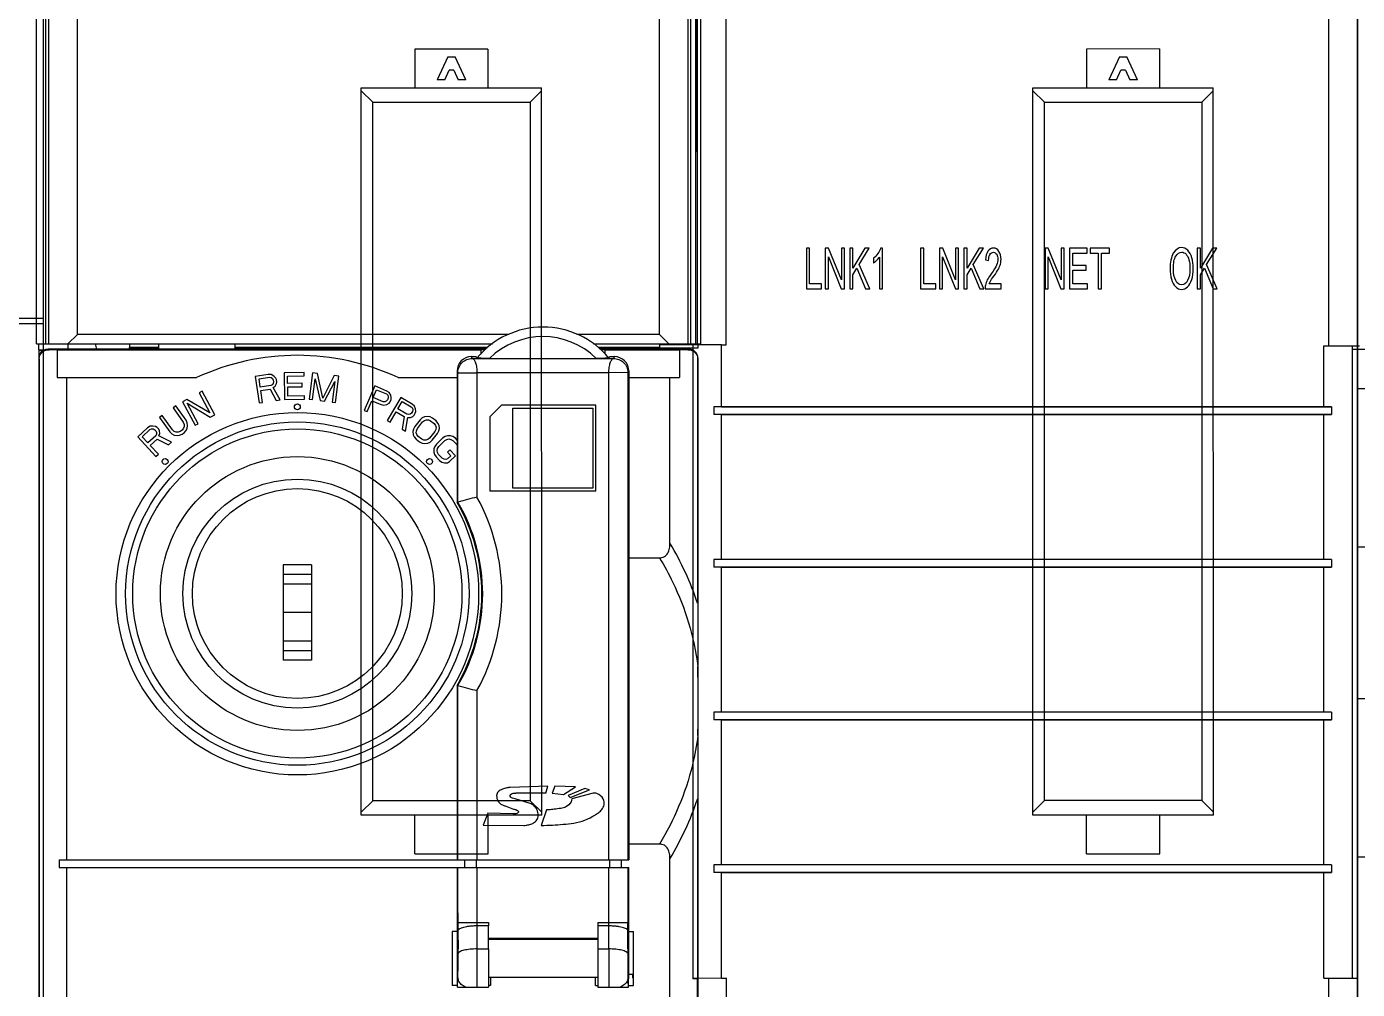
# Model space of a CAD drawing. Header units: millimetres. Extents: x 30557 to 235556, y -116603 to -73383.
# Drawn here: x 203755.1 to 203838.5, y -74814.3 to -74754 of the extents above; entities that cross this region are included whole.
import ezdxf

# ---------------------------------------------------------------- set-up
doc = ezdxf.new("R2010")
doc.units = ezdxf.units.MM

# ---------------------------------------------------------------- blocks, each defined once
blk = doc.blocks.new('1756-L7-Z')
at = {"color": 7, "linetype": 'Continuous'}
for p, q in [((-0.371, 110.495), (-0.371, 141.884)), ((0.127, 110.495), (0.127, 142.383)), ((0.276, 110.495), (0.276, 142.233)), ((33.659, 110.495), (33.659, 142.233)), ((33.809, 110.495), (33.809, 142.383)), ((34.307, 141.884), (34.307, 110.495)), ((1.771, 110.993), (1.771, 140.738)), ((32.164, 110.993), (32.164, 140.738)), ((1.771, 110.993), (1.273, 110.495)), ((24.305, 110.993), (1.771, 110.993)), ((32.164, 110.993), (27.853, 110.993)), ((32.164, 110.993), (32.663, 110.495)), ((-0.371, 110.495), (23.438, 110.495)), ((-0.245, 110.193), (-0.245, 110.495)), ((-0.245, 110.193), (0.098, 110.199)), ((-0.245, 110.164), (0.024, 110.168)), ((-0.245, 110.164), (-0.245, 109.751)), ((0.286, 110.192), (0.249, 110.229)), ((23.098, 110.229), (0.249, 110.229)), ((0.718, 110.177), (0.286, 110.192)), ((0.718, 110.185), (0.718, 108.735)), ((22.84, 110.177), (0.718, 110.177)), ((1.27, 110.495), (1.27, 110.229)), ((4.484, 110.283), (6.006, 110.283)), ((6.006, 110.313), (4.488, 110.313)), ((6.006, 110.495), (6.006, 110.229)), ((9.992, 110.495), (9.992, 110.229)), ((23.181, 110.313), (9.992, 110.313)), ((9.992, 110.283), (10.736, 110.283)), ((10.736, 110.283), (10.736, 110.229)), ((21.226, 110.239), (10.736, 110.239)), ((21.226, 110.229), (21.226, 110.292)), ((21.226, 110.292), (23.16, 110.292)), ((22.392, 109.733), (22.341, 109.833)), ((22.341, 109.833), (22.571, 109.833)), ((22.571, 109.833), (22.65, 109.781)), ((23.054, 110.185), (22.84, 110.177)), ((22.84, 110.178), (22.84, 109.969)), ((28.719, 110.495), (34.307, 110.495)), ((32.187, 110.313), (28.976, 110.313)), ((28.997, 110.292), (33.931, 110.292)), ((33.682, 110.229), (29.059, 110.229)), ((29.317, 110.177), (29.104, 110.185)), ((29.317, 110.177), (29.317, 109.969)), ((33.21, 110.177), (29.317, 110.177)), ((29.508, 109.781), (29.586, 109.833)), ((29.586, 109.833), (29.816, 109.833)), ((29.816, 109.833), (29.766, 109.733)), ((32.187, 110.313), (32.187, 110.495)), ((34.18, 110.453), (32.187, 110.453)), ((33.645, 110.192), (33.21, 110.177)), ((33.21, 110.177), (33.21, 108.735)), ((33.682, 110.229), (33.645, 110.192)), ((33.931, 110.152), (33.931, 110.292)), ((34.18, 110.294), (34.18, 110.495)), ((-0.249, 109.731), (-0.249, 19.654)), ((-0.249, 109.731), (-0.23, 109.712)), ((-0.23, 109.712), (-0.23, 19.658)), ((22.392, 109.733), (29.766, 109.733)), ((23.29, 109.739), (28.867, 109.739)), ((34.161, 109.712), (34.18, 109.731)), ((34.161, 96.947), (34.161, 109.712)), ((34.18, 21.86), (34.18, 109.731)), ((0.718, 108.735), (7.992, 108.735)), ((1.216, 83.543), (1.216, 108.735)), ((11.734, 108.895), (11.059, 108.799)), ((11.059, 108.799), (11.258, 107.418)), ((11.253, 108.677), (11.8, 108.756)), ((11.317, 108.236), (11.253, 108.677)), ((11.89, 108.895), (11.734, 108.895)), ((11.8, 108.756), (11.89, 108.739)), ((12.026, 108.818), (11.89, 108.895)), ((11.89, 108.739), (11.956, 108.688)), ((11.994, 108.424), (11.945, 108.357)), ((11.956, 108.688), (11.998, 108.604)), ((12.01, 108.516), (11.994, 108.424)), ((11.998, 108.604), (12.01, 108.516)), ((12.129, 108.713), (12.026, 108.818)), ((12.17, 108.629), (12.129, 108.713)), ((12.187, 108.512), (12.17, 108.629)), ((12.171, 108.42), (12.187, 108.512)), ((13.612, 109.002), (12.565, 108.987)), ((12.565, 108.987), (12.585, 107.592)), ((12.744, 108.812), (13.612, 108.824)), ((12.744, 108.426), (12.744, 108.812)), ((13.504, 108.437), (12.744, 108.426)), ((13.504, 108.259), (13.504, 108.437)), ((13.612, 108.824), (13.612, 109.002)), ((14.045, 108.99), (13.866, 107.606)), ((14.039, 107.584), (14.18, 108.673)), ((14.304, 108.956), (14.045, 108.99)), ((14.18, 108.673), (14.442, 107.532)), ((14.577, 107.664), (14.304, 108.956)), ((15.169, 108.845), (14.577, 107.664)), ((14.673, 107.502), (15.217, 108.539)), ((15.217, 108.539), (15.076, 107.45)), ((15.428, 108.811), (15.169, 108.845)), ((15.249, 107.427), (15.428, 108.811)), ((18.516, 108.735), (21.594, 108.735)), ((21.594, 109.086), (21.594, 102.22)), ((21.594, 109.086), (21.64, 108.995)), ((21.64, 102.232), (21.64, 108.995)), ((22.636, 108.986), (22.636, 102.494)), ((29.521, 108.986), (22.636, 108.986)), ((30.517, 108.995), (29.521, 108.986)), ((29.521, 83.543), (29.521, 108.986)), ((30.517, 108.995), (30.563, 109.086)), ((30.517, 108.995), (30.517, 83.543)), ((30.563, 109.086), (30.563, 83.543)), ((30.563, 108.735), (33.21, 108.735)), ((32.712, 100.086), (32.712, 108.735)), ((8.283, 108.023), (8.129, 107.941)), ((8.129, 107.941), (8.687, 106.893)), ((8.938, 106.792), (8.283, 108.023)), ((11.863, 108.315), (11.317, 108.236)), ((11.342, 108.06), (11.831, 108.131)), ((11.431, 107.443), (11.342, 108.06)), ((11.831, 108.131), (12.15, 107.547)), ((11.945, 108.357), (11.863, 108.315)), ((11.995, 108.214), (12.102, 108.29)), ((12.352, 107.576), (11.995, 108.214)), ((12.102, 108.29), (12.171, 108.42)), ((12.753, 108.248), (13.504, 108.259)), ((12.753, 107.773), (12.753, 108.248)), ((13.63, 107.786), (12.753, 107.773)), ((13.63, 107.607), (13.63, 107.786)), ((17.293, 108.309), (16.747, 107.025)), ((17.221, 107.694), (17.395, 108.104)), ((17.935, 108.036), (17.293, 108.309)), ((17.395, 108.104), (17.904, 107.888)), ((17.904, 107.888), (17.972, 107.826)), ((18.057, 107.951), (17.935, 108.036)), ((17.972, 107.826), (18.002, 107.749)), ((18.002, 107.749), (17.994, 107.655)), ((18.129, 107.824), (18.057, 107.951)), ((18.159, 107.696), (18.129, 107.824)), ((6.905, 107.255), (6.763, 107.154)), ((6.763, 107.154), (7.297, 106.405)), ((7.439, 106.506), (6.905, 107.255)), ((7.487, 107.6), (7.257, 107.477)), ((7.257, 107.477), (7.912, 106.245)), ((8.687, 106.893), (7.487, 107.6)), ((8.066, 106.327), (7.494, 107.402)), ((7.494, 107.402), (8.707, 106.669)), ((11.258, 107.418), (11.431, 107.443)), ((12.15, 107.547), (12.352, 107.576)), ((12.585, 107.592), (13.63, 107.607)), ((13.866, 107.606), (14.039, 107.584)), ((14.442, 107.532), (14.673, 107.502)), ((15.076, 107.45), (15.249, 107.427)), ((16.907, 106.957), (17.151, 107.53)), ((17.151, 107.53), (17.633, 107.325)), ((17.729, 107.478), (17.221, 107.694)), ((17.633, 107.325), (17.778, 107.296)), ((17.821, 107.471), (17.729, 107.478)), ((17.778, 107.296), (17.92, 107.332)), ((17.898, 107.503), (17.821, 107.471)), ((17.959, 107.574), (17.898, 107.503)), ((17.92, 107.332), (18.047, 107.407)), ((18.654, 107.702), (17.946, 106.499)), ((17.994, 107.655), (17.959, 107.574)), ((18.047, 107.407), (18.108, 107.478)), ((18.108, 107.478), (18.159, 107.597)), ((18.159, 107.597), (18.159, 107.696)), ((18.503, 107.102), (18.728, 107.485)), ((18.978, 106.821), (18.503, 107.102)), ((19.255, 107.348), (18.654, 107.702)), ((18.728, 107.485), (19.204, 107.205)), ((19.204, 107.205), (19.264, 107.135)), ((19.365, 107.248), (19.255, 107.348)), ((19.264, 107.135), (19.284, 107.054)), ((19.284, 107.054), (19.264, 106.963)), ((19.42, 107.113), (19.365, 107.248)), ((19.435, 106.966), (19.42, 107.113)), ((23.911, 107.29), (23.313, 106.692)), ((28.844, 107.29), (23.911, 107.29)), ((24.509, 102.955), (24.509, 107.14)), ((24.509, 107.14), (28.694, 107.14)), ((28.694, 107.14), (28.694, 102.955)), ((28.844, 102.805), (28.844, 107.29)), ((6.195, 106.749), (6.053, 106.648)), ((6.053, 106.648), (6.587, 105.899)), ((6.729, 106), (6.195, 106.749)), ((7.297, 106.405), (7.345, 106.286)), ((7.502, 106.368), (7.439, 106.506)), ((7.523, 106.238), (7.502, 106.368)), ((8.707, 106.669), (8.938, 106.792)), ((16.747, 107.025), (16.907, 106.957)), ((17.946, 106.499), (18.096, 106.411)), ((18.096, 106.411), (18.412, 106.948)), ((18.412, 106.948), (18.838, 106.697)), ((18.838, 106.697), (18.722, 106.042)), ((18.897, 105.939), (19.018, 106.656)), ((19.069, 106.803), (18.978, 106.821)), ((19.018, 106.656), (19.158, 106.656)), ((19.149, 106.824), (19.069, 106.803)), ((19.219, 106.886), (19.149, 106.824)), ((19.158, 106.656), (19.284, 106.71)), ((19.264, 106.963), (19.219, 106.886)), ((19.284, 106.71), (19.354, 106.772)), ((19.354, 106.772), (19.414, 106.875)), ((19.66, 106.532), (19.385, 106.182)), ((19.414, 106.875), (19.435, 106.966)), ((19.522, 106.074), (19.797, 106.424)), ((19.775, 106.631), (19.66, 106.532)), ((19.894, 106.688), (19.775, 106.631)), ((19.797, 106.424), (19.894, 106.499)), ((20.059, 106.709), (19.894, 106.688)), ((19.894, 106.499), (19.994, 106.534)), ((19.994, 106.534), (20.1, 106.526)), ((20.187, 106.684), (20.059, 106.709)), ((20.1, 106.526), (20.209, 106.478)), ((20.32, 106.618), (20.187, 106.684)), ((20.209, 106.478), (20.392, 106.334)), ((20.502, 106.474), (20.32, 106.618)), ((20.598, 106.361), (20.502, 106.474)), ((20.653, 106.242), (20.598, 106.361)), ((23.313, 106.692), (23.313, 102.805)), ((5.434, 106.114), (4.922, 105.64)), ((5.151, 105.65), (5.556, 106.025)), ((5.453, 105.323), (5.151, 105.65)), ((5.561, 106.191), (5.434, 106.114)), ((5.859, 105.698), (5.453, 105.323)), ((5.556, 106.025), (5.641, 106.062)), ((5.707, 106.204), (5.561, 106.191)), ((5.641, 106.062), (5.724, 106.058)), ((5.852, 106.176), (5.707, 106.204)), ((5.724, 106.058), (5.805, 106.012)), ((5.805, 106.012), (5.866, 105.947)), ((5.933, 106.131), (5.852, 106.176)), ((5.903, 105.779), (5.859, 105.698)), ((5.866, 105.947), (5.905, 105.862)), ((5.905, 105.862), (5.903, 105.779)), ((6.014, 106.044), (5.933, 106.131)), ((6.053, 105.958), (6.014, 106.044)), ((6.025, 105.69), (6.07, 105.812)), ((6.68, 105.366), (6.025, 105.69)), ((6.07, 105.812), (6.053, 105.958)), ((6.587, 105.899), (6.697, 105.795)), ((6.697, 105.795), (6.813, 105.732)), ((6.822, 105.92), (6.729, 106)), ((6.813, 105.732), (6.977, 105.703)), ((6.918, 105.882), (6.822, 105.92)), ((7.023, 105.882), (6.918, 105.882)), ((6.977, 105.703), (7.106, 105.722)), ((7.138, 105.927), (7.023, 105.882)), ((7.106, 105.722), (7.242, 105.782)), ((7.233, 105.994), (7.138, 105.927)), ((7.31, 106.086), (7.233, 105.994)), ((7.242, 105.782), (7.336, 105.849)), ((7.345, 106.179), (7.31, 106.086)), ((7.336, 105.849), (7.437, 105.958)), ((7.345, 106.286), (7.345, 106.179)), ((7.437, 105.958), (7.498, 106.074)), ((7.498, 106.074), (7.523, 106.238)), ((7.912, 106.245), (8.066, 106.327)), ((18.722, 106.042), (18.897, 105.939)), ((19.316, 106.047), (19.289, 105.918)), ((19.289, 105.918), (19.307, 105.753)), ((19.307, 105.753), (19.361, 105.634)), ((19.385, 106.182), (19.316, 106.047)), ((19.462, 105.857), (19.472, 105.963)), ((19.494, 105.756), (19.462, 105.857)), ((19.472, 105.963), (19.522, 106.074)), ((19.567, 105.661), (19.494, 105.756)), ((19.75, 105.517), (19.567, 105.661)), ((20.437, 105.921), (20.162, 105.571)), ((20.299, 105.463), (20.574, 105.813)), ((20.392, 106.334), (20.465, 106.239)), ((20.488, 106.032), (20.437, 105.921)), ((20.465, 106.239), (20.497, 106.138)), ((20.497, 106.138), (20.488, 106.032)), ((20.574, 105.813), (20.643, 105.948)), ((20.643, 105.948), (20.671, 106.077)), ((20.671, 106.077), (20.653, 106.242)), ((20.967, 105.654), (20.84, 105.572)), ((21.091, 105.695), (20.967, 105.654)), ((21.257, 105.695), (21.091, 105.695)), ((21.382, 105.652), (21.257, 105.695)), ((21.505, 105.568), (21.382, 105.652)), ((4.922, 105.64), (5.869, 104.616)), ((5.574, 105.192), (5.937, 105.528)), ((5.997, 104.734), (5.574, 105.192)), ((5.937, 105.528), (6.531, 105.228)), ((6.531, 105.228), (6.68, 105.366)), ((19.361, 105.634), (19.457, 105.521)), ((19.457, 105.521), (19.64, 105.377)), ((19.64, 105.377), (19.773, 105.311)), ((19.86, 105.469), (19.75, 105.517)), ((19.773, 105.311), (19.901, 105.286)), ((19.965, 105.462), (19.86, 105.469)), ((19.901, 105.286), (20.065, 105.307)), ((20.066, 105.496), (19.965, 105.462)), ((20.065, 105.307), (20.184, 105.365)), ((20.162, 105.571), (20.066, 105.496)), ((20.184, 105.365), (20.299, 105.463)), ((20.433, 105.139), (20.386, 105.008)), ((20.386, 105.008), (20.386, 104.841)), ((20.52, 105.263), (20.433, 105.139)), ((20.84, 105.572), (20.52, 105.263)), ((20.552, 104.93), (20.576, 105.034)), ((20.576, 105.034), (20.641, 105.137)), ((20.641, 105.137), (20.961, 105.447)), ((20.961, 105.447), (21.067, 105.509)), ((21.067, 105.509), (21.171, 105.529)), ((21.218, 104.968), (21.09, 104.844)), ((21.171, 105.529), (21.274, 105.507)), ((21.521, 104.654), (21.218, 104.968)), ((21.274, 105.507), (21.377, 105.444)), ((21.377, 105.444), (21.559, 105.256)), ((21.594, 105.475), (21.505, 105.568)), ((21.559, 105.256), (21.594, 105.193)), ((5.869, 104.616), (5.997, 104.734)), ((20.386, 104.841), (20.422, 104.723)), ((20.422, 104.723), (20.502, 104.598)), ((20.502, 104.598), (20.684, 104.41)), ((20.57, 104.826), (20.552, 104.93)), ((20.63, 104.722), (20.57, 104.826)), ((20.812, 104.534), (20.63, 104.722)), ((20.684, 104.41), (20.806, 104.326)), ((20.806, 104.326), (20.931, 104.284)), ((20.914, 104.471), (20.812, 104.534)), ((21.017, 104.45), (20.914, 104.471)), ((20.931, 104.284), (21.097, 104.284)), ((21.102, 104.491), (21.017, 104.45)), ((21.09, 104.844), (21.272, 104.656)), ((21.097, 104.284), (21.201, 104.345)), ((21.272, 104.656), (21.102, 104.491)), ((21.201, 104.345), (21.521, 104.654)), ((28.694, 102.955), (24.509, 102.955)), ((21.594, 102.22), (21.64, 102.232)), ((28.844, 102.805), (23.313, 102.805)), ((12.506, 98.95), (12.506, 93.967)), ((14.001, 98.95), (12.506, 98.95)), ((14.001, 98.95), (14.001, 93.967)), ((30.563, 99.318), (32.166, 99.318)), ((14.001, 98.452), (12.506, 98.452)), ((14.001, 97.953), (12.506, 97.953)), ((34.161, 96.947), (34.176, 93.642)), ((14.001, 96.459), (12.506, 96.459)), ((14.001, 94.964), (12.506, 94.964)), ((14.001, 94.466), (12.506, 94.466)), ((14.001, 93.967), (12.506, 93.967)), ((21.594, 92.66), (21.594, 83.543)), ((21.64, 92.647), (21.594, 92.66)), ((21.64, 83.543), (21.64, 92.647)), ((22.636, 92.385), (22.636, 83.543)), ((34.176, 90.045), (34.161, 86.741)), ((26.338, 87.391), (24.377, 87.328)), ((26.233, 87.025), (24.658, 87.025)), ((26.233, 87.025), (26.338, 87.391)), ((26.697, 87.391), (26.563, 87.025)), ((26.563, 87.025), (27.161, 86.955)), ((27.787, 87.356), (26.697, 87.391)), ((27.161, 86.955), (27.787, 87.356)), ((28.272, 87.278), (27.4, 86.899)), ((27.4, 86.899), (27.506, 86.8)), ((27.506, 86.8), (28.518, 87.194)), ((28.701, 87.032), (27.583, 86.73)), ((28.518, 87.194), (28.272, 87.278)), ((24.11, 86.364), (24.539, 86.196)), ((25.41, 86.491), (24.63, 86.73)), ((34.161, 21.879), (34.161, 86.741)), ((23.21, 85.985), (22.957, 85.359)), ((24.532, 85.942), (23.21, 85.985)), ((26.268, 86.153), (25.987, 85.338)), ((22.957, 85.359), (25.08, 85.338)), ((32.166, 84.37), (30.563, 84.37)), ((0.817, 83.543), (0.817, 83.145)), ((0.817, 83.543), (30.563, 83.543)), ((21.993, 83.145), (21.993, 83.543)), ((22.591, 83.543), (22.591, 83.145)), ((29.566, 83.145), (29.566, 83.543)), ((30.164, 83.543), (30.164, 83.145)), ((32.712, 75.571), (32.712, 83.602)), ((0.817, 83.145), (30.563, 83.145)), ((1.216, 75.571), (1.216, 83.145)), ((21.594, 83.145), (21.594, 77.395)), ((21.64, 80.28), (21.64, 83.145)), ((22.636, 83.145), (22.636, 80.28)), ((29.521, 80.28), (29.521, 83.145)), ((30.517, 83.145), (30.517, 80.28)), ((30.563, 77.395), (30.563, 83.145)), ((21.622, 79.388), (21.622, 80.384)), ((21.636, 80.384), (21.636, 79.359)), ((21.64, 80.28), (23.235, 80.28)), ((22.643, 78.891), (22.637, 80.093)), ((23.235, 80.093), (22.637, 80.093)), ((23.24, 78.891), (23.235, 80.093)), ((28.944, 80.28), (30.517, 80.28)), ((28.944, 80.28), (28.944, 76.897)), ((29.52, 80.093), (28.944, 80.093)), ((29.515, 78.891), (29.52, 80.093)), ((30.535, 80.384), (30.521, 80.384)), ((30.521, 80.384), (30.521, 79.359)), ((30.535, 79.388), (30.535, 80.384)), ((21.345, 79.803), (21.345, 76.98)), ((21.594, 79.803), (21.345, 79.803)), ((21.636, 79.388), (21.594, 79.388)), ((21.641, 79.843), (21.645, 78.898)), ((23.235, 79.45), (28.944, 79.45)), ((23.238, 79.43), (28.944, 79.43)), ((28.944, 79.388), (23.238, 79.388)), ((23.338, 79.43), (23.338, 79.388)), ((24.983, 79.388), (24.983, 79.43)), ((27.623, 79.43), (27.623, 79.388)), ((28.072, 79.43), (28.072, 79.388)), ((28.819, 79.388), (28.819, 79.43)), ((30.512, 78.898), (30.516, 79.843)), ((30.563, 79.388), (30.521, 79.388)), ((30.563, 79.803), (30.812, 79.803)), ((30.812, 76.98), (30.812, 79.803)), ((21.647, 78.653), (21.645, 78.898)), ((21.647, 78.649), (21.647, 78.653)), ((22.643, 78.891), (23.24, 78.891)), ((28.944, 78.891), (29.515, 78.891)), ((30.512, 78.898), (30.51, 78.649)), ((21.644, 77.395), (21.594, 77.395)), ((21.612, 76.897), (21.621, 77.215)), ((21.621, 77.215), (21.621, 77.395)), ((21.677, 77.215), (21.621, 77.215)), ((28.944, 77.395), (23.237, 77.395)), ((23.338, 77.395), (23.338, 76.98)), ((28.819, 76.98), (28.819, 77.395)), ((30.537, 77.215), (30.481, 77.215)), ((30.563, 77.395), (30.513, 77.395)), ((30.537, 77.215), (30.537, 77.395)), ((30.546, 76.897), (30.537, 77.215)), ((30.563, 77.58), (30.754, 77.57)), ((30.754, 77.57), (30.754, 77.378)), ((30.812, 77.379), (30.754, 77.378)), ((21.605, 76.98), (21.345, 76.98)), ((21.612, 76.897), (23.23, 76.897)), ((23.338, 76.98), (23.231, 76.98)), ((28.819, 76.98), (28.944, 76.98)), ((28.944, 76.897), (30.546, 76.897)), ((30.552, 76.98), (30.812, 76.98))]:
    blk.add_line(p, q, dxfattribs=at)
for centre, radius in [((13.254, 107.21), 0.154), ((13.254, 97.444), 9.467), ((13.254, 97.455), 8.968), ((13.254, 97.455), 8.598), ((13.254, 97.455), 7.154), ((6.348, 104.35), 0.154), ((20.159, 104.35), 0.154), ((13.254, 97.455), 5.979), ((13.254, 97.455), 5.481)]:
    blk.add_circle(centre, radius, dxfattribs=at)
for centre, radius, start, end in [((26.079, 106.891), 4.484, 39.71821, 140.28179), ((26.079, 106.891), 3.986, 45.60418, 134.39582), ((3.615, 110.495), 0.897, 180, 197.30897), ((3.615, 110.495), 0.897, 342.69103, 0), ((13.254, 97.444), 12.456, 65.0125, 114.9875), ((22.342, 109.086), 0.747, 90.01117, 180.02606), ((29.816, 109.086), 0.747, 359.97491, 89.98787), ((33.682, 109.731), 0.498, 0.01054, 90), ((13.423, 97.44), 9.467, 329.67302, 30.32698), ((41.717, 27.959), 76.939, 104.35937, 105.12657), ((13.423, 97.44), 9.512, 329.74742, 30.25258), ((13.423, 97.44), 10.509, 331.2498, 28.75064), ((18.991, 91.845), 16.005, 18.58962, 30.99114), ((-393.063, 91.846), 427.243, 359.99973, 0.24092), ((41.802, 167.25), 77.279, 254.87673, 255.64059), ((-391.751, 91.839), 425.932, 359.75872, 0.00066), ((18.986, 91.846), 16.011, 329.01118, 341.40806), ((117.827, 80.275), 96.187, 179.99719, 180.25748), ((40.329, 80.278), 17.693, 179.99388, 180.60036), ((11.537, 80.28), 17.984, 359.40455, 0.00123), ((-65.679, 80.275), 96.196, 359.74253, 0.0028)]:
    blk.add_arc(centre, radius, start, end, dxfattribs=at)
for centre, major_axis, ratio, start_param, end_param in [((0.25, 109.731), (-0.353, 0.353), 0.998783, 0.392327, 0.744277), ((0.25, 109.731), (0.353, -0.353), 0.998783, 2.356803, 3.53392), ((33.931, 110.294), (0.249, 0), 0.008727, -1.570796, 0), ((0.25, 109.731), (0.353, -0.353), 0.998783, -2.397316, -2.356803), ((23.248, 80.28), (0, 0.747), 0.017455, -4.712389, -4.459108), ((21.629, 78.391), (0, 1.046), 0.017455, -1.065741, -0.390826), ((30.528, 78.391), (0, 1.046), 0.017455, 0.390826, 1.065741), ((21.629, 78.391), (0, 1.993), 0.017455, -4.185559, -3.864327), ((30.528, 78.391), (0, 1.993), 0.017455, -2.418858, -2.097626)]:
    blk.add_ellipse(centre, major_axis=major_axis, ratio=ratio, start_param=start_param, end_param=end_param, dxfattribs=at)
for points, knots in [([(-0.23, 109.712), (-0.23, 109.789), (-0.193, 109.936), (-0.076, 110.072), (0.032, 110.139), (0.115, 110.173), (0.201, 110.191), (0.258, 110.189), (0.286, 110.188)], [0, 0, 0, 0, 0.29433, 0.550992, 0.668338, 0.781335, 0.891091, 1, 1, 1, 1]), ([(33.645, 110.192), (33.702, 110.194), (33.821, 110.18), (33.988, 110.095), (34.125, 109.936), (34.161, 109.789), (34.161, 109.712)], [0, 0, 0, 0, 0.218584, 0.448196, 0.705222, 1, 1, 1, 1]), ([(21.64, 108.995), (21.64, 109.094), (21.681, 109.293), (21.852, 109.54), (22.102, 109.699), (22.296, 109.734), (22.392, 109.733)], [0, 0, 0, 0, 0.255184, 0.506705, 0.754254, 1, 1, 1, 1]), ([(22.392, 109.733), (22.408, 109.731), (22.443, 109.716), (22.487, 109.668), (22.527, 109.598), (22.563, 109.507), (22.593, 109.396), (22.625, 109.221), (22.635, 109.082), (22.636, 108.986)], [0, 0, 0, 0, 0.059674, 0.134996, 0.232083, 0.351779, 0.492474, 0.65087, 1, 1, 1, 1]), ([(23.29, 109.739), (23.252, 109.739), (23.176, 109.739), (23.063, 109.74), (22.955, 109.741), (22.855, 109.743), (22.778, 109.745), (22.724, 109.747), (22.691, 109.749), (22.665, 109.751), (22.648, 109.752), (22.637, 109.754), (22.633, 109.754), (22.629, 109.756), (22.629, 109.757)], [0, 0, 0, 0, 0.173703, 0.344799, 0.509793, 0.663759, 0.79969, 0.858018, 0.908093, 0.948464, 0.97777, 0.987925, 0.994968, 1, 1, 1, 1]), ([(29.528, 109.757), (29.529, 109.756), (29.524, 109.754), (29.52, 109.754), (29.51, 109.752), (29.493, 109.751), (29.466, 109.749), (29.433, 109.747), (29.379, 109.745), (29.303, 109.743), (29.202, 109.741), (29.094, 109.74), (28.982, 109.739), (28.906, 109.739), (28.867, 109.739)], [0, 0, 0, 0, 0.005033, 0.012075, 0.02223, 0.051536, 0.091907, 0.141982, 0.20031, 0.336242, 0.490207, 0.655201, 0.826297, 1, 1, 1, 1]), ([(29.521, 108.986), (29.52, 109.035), (29.526, 109.131), (29.541, 109.269), (29.564, 109.396), (29.594, 109.507), (29.63, 109.598), (29.67, 109.668), (29.714, 109.716), (29.75, 109.731), (29.766, 109.733)], [0, 0, 0, 0, 0.177768, 0.348865, 0.50715, 0.647834, 0.767618, 0.864807, 0.940253, 1, 1, 1, 1]), ([(29.766, 109.733), (29.861, 109.734), (30.055, 109.699), (30.305, 109.54), (30.477, 109.293), (30.517, 109.094), (30.517, 108.995)], [0, 0, 0, 0, 0.245586, 0.492991, 0.744548, 1, 1, 1, 1]), ([(21.64, 108.995), (21.641, 108.994), (21.643, 108.994), (21.647, 108.993), (21.654, 108.993), (21.667, 108.992), (21.69, 108.991), (21.724, 108.991), (21.766, 108.99), (21.816, 108.99), (21.875, 108.99), (21.966, 108.99), (22.095, 108.991), (22.264, 108.99), (22.446, 108.989), (22.572, 108.987), (22.636, 108.986)], [0, 0, 0, 0, 0.002171, 0.006608, 0.013353, 0.022403, 0.047374, 0.081318, 0.123893, 0.17473, 0.23334, 0.299162, 0.449952, 0.621363, 0.807129, 1, 1, 1, 1]), ([(32.166, 99.318), (32.254, 99.318), (32.435, 99.358), (32.618, 99.566), (32.698, 99.821), (32.712, 99.997), (32.712, 100.086)], [0, 0, 0, 0, 0.24893, 0.497943, 0.748693, 1, 1, 1, 1]), ([(32.166, 99.318), (32.419, 98.904), (33.013, 97.815), (33.749, 95.926), (34.08, 94.418), (34.176, 93.642)], [0, 0, 0, 0, 0.239936, 0.613169, 1, 1, 1, 1]), ([(34.176, 90.045), (34.111, 89.526), (33.871, 88.258), (33.234, 86.332), (32.547, 84.995), (32.166, 84.37)], [0, 0, 0, 0, 0.259258, 0.637528, 1, 1, 1, 1]), ([(24.377, 87.328), (24.317, 87.328), (24.175, 87.305), (23.958, 87.243), (23.741, 87.129), (23.66, 86.973), (23.66, 86.899)], [0, 0, 0, 0, 0.198604, 0.476306, 0.7525, 1, 1, 1, 1]), ([(23.66, 86.899), (23.66, 86.804), (23.699, 86.627), (23.865, 86.46), (24.007, 86.392), (24.086, 86.368), (24.11, 86.364)], [0, 0, 0, 0, 0.377723, 0.674742, 0.903424, 1, 1, 1, 1]), ([(24.63, 86.73), (24.583, 86.735), (24.502, 86.756), (24.394, 86.807), (24.365, 86.88), (24.37, 86.913)], [0, 0, 0, 0, 0.41044, 0.716583, 1, 1, 1, 1]), ([(24.37, 86.913), (24.376, 86.974), (24.512, 87.03), (24.612, 87.029), (24.658, 87.025)], [0, 0, 0, 0, 0.568878, 1, 1, 1, 1]), ([(29.228, 86.723), (29.162, 86.851), (28.981, 87.004), (28.767, 87.038), (28.701, 87.032)], [0, 0, 0, 0, 0.683905, 1, 1, 1, 1]), ([(24.539, 86.196), (24.552, 86.194), (24.596, 86.187), (24.672, 86.168), (24.746, 86.137), (24.79, 86.091), (24.803, 86.049), (24.791, 86.006), (24.743, 85.967), (24.667, 85.948), (24.59, 85.942), (24.545, 85.942), (24.532, 85.942)], [0, 0, 0, 0, 0.065036, 0.210947, 0.369359, 0.439122, 0.505797, 0.569846, 0.635099, 0.78819, 0.93399, 1, 1, 1, 1]), ([(25.832, 85.865), (25.832, 85.97), (25.797, 86.161), (25.63, 86.376), (25.489, 86.467), (25.41, 86.491)], [0, 0, 0, 0, 0.393558, 0.693558, 1, 1, 1, 1]), ([(27.281, 86.315), (27.197, 86.273), (26.991, 86.226), (26.693, 86.183), (26.444, 86.163), (26.308, 86.155), (26.268, 86.153)], [0, 0, 0, 0, 0.274057, 0.603626, 0.882372, 1, 1, 1, 1]), ([(27.583, 86.73), (27.587, 86.68), (27.541, 86.501), (27.395, 86.372), (27.281, 86.315)], [0, 0, 0, 0, 0.281543, 1, 1, 1, 1]), ([(28.912, 85.964), (28.94, 85.981), (29.028, 86.045), (29.172, 86.182), (29.309, 86.424), (29.275, 86.632), (29.228, 86.723)], [0, 0, 0, 0, 0.110304, 0.361914, 0.660188, 1, 1, 1, 1]), ([(25.08, 85.338), (25.119, 85.339), (25.222, 85.352), (25.398, 85.388), (25.6, 85.468), (25.786, 85.621), (25.832, 85.784), (25.832, 85.865)], [0, 0, 0, 0, 0.117201, 0.308469, 0.532652, 0.757906, 1, 1, 1, 1]), ([(27.688, 85.464), (28.088, 85.521), (28.514, 85.696), (28.882, 85.941), (28.912, 85.964)], [0, 0, 0, 0, 0.914511, 1, 1, 1, 1]), ([(25.987, 85.338), (26.184, 85.343), (26.752, 85.371), (27.32, 85.412), (27.688, 85.464)], [0, 0, 0, 0, 0.3459, 1, 1, 1, 1]), ([(32.712, 83.602), (32.712, 83.691), (32.698, 83.867), (32.618, 84.122), (32.435, 84.33), (32.254, 84.37), (32.166, 84.37)], [0, 0, 0, 0, 0.251306, 0.502054, 0.751066, 1, 1, 1, 1]), ([(21.622, 80.384), (21.622, 80.41), (21.622, 80.461), (21.623, 80.535), (21.623, 80.603), (21.624, 80.655), (21.625, 80.691), (21.625, 80.715), (21.626, 80.735), (21.626, 80.751), (21.627, 80.764), (21.628, 80.774), (21.629, 80.779), (21.629, 80.783), (21.629, 80.783)], [0, 0, 0, 0, 0.194826, 0.382529, 0.555292, 0.706705, 0.772599, 0.831042, 0.881463, 0.923427, 0.956513, 0.98038, 0.994875, 1, 1, 1, 1]), ([(21.629, 80.783), (21.63, 80.783), (21.63, 80.779), (21.631, 80.774), (21.631, 80.764), (21.632, 80.751), (21.633, 80.735), (21.633, 80.715), (21.634, 80.691), (21.634, 80.655), (21.635, 80.603), (21.636, 80.535), (21.636, 80.461), (21.636, 80.41), (21.636, 80.384)], [0, 0, 0, 0, 0.005125, 0.019621, 0.043488, 0.076574, 0.118538, 0.168959, 0.227403, 0.293296, 0.444709, 0.617472, 0.805175, 1, 1, 1, 1]), ([(30.528, 80.783), (30.527, 80.783), (30.528, 80.779), (30.526, 80.774), (30.526, 80.764), (30.525, 80.751), (30.525, 80.735), (30.524, 80.715), (30.524, 80.691), (30.523, 80.655), (30.522, 80.603), (30.522, 80.535), (30.521, 80.461), (30.521, 80.41), (30.521, 80.384)], [0, 0, 0, 0, 0.005122, 0.019613, 0.043475, 0.076559, 0.118527, 0.168951, 0.227398, 0.293293, 0.444704, 0.617463, 0.80517, 1, 1, 1, 1]), ([(30.535, 80.384), (30.535, 80.41), (30.535, 80.461), (30.535, 80.535), (30.534, 80.603), (30.533, 80.655), (30.533, 80.691), (30.532, 80.715), (30.531, 80.735), (30.531, 80.751), (30.53, 80.764), (30.53, 80.774), (30.529, 80.779), (30.529, 80.783), (30.528, 80.783)], [0, 0, 0, 0, 0.19483, 0.382538, 0.555297, 0.706708, 0.772603, 0.831049, 0.881474, 0.923441, 0.956525, 0.980387, 0.994878, 1, 1, 1, 1]), ([(22.637, 80.093), (22.573, 80.093), (22.447, 80.089), (22.264, 80.075), (22.095, 80.052), (21.946, 80.022), (21.822, 79.986), (21.739, 79.95), (21.689, 79.917), (21.657, 79.888), (21.642, 79.861), (21.641, 79.843)], [0, 0, 0, 0, 0.180769, 0.355324, 0.517361, 0.66159, 0.783396, 0.879682, 0.918037, 0.950212, 1, 1, 1, 1]), ([(30.516, 79.843), (30.515, 79.861), (30.5, 79.888), (30.469, 79.917), (30.419, 79.95), (30.335, 79.986), (30.212, 80.022), (30.063, 80.052), (29.893, 80.075), (29.71, 80.089), (29.584, 80.093), (29.52, 80.093)], [0, 0, 0, 0, 0.049779, 0.081941, 0.120276, 0.216525, 0.338299, 0.482521, 0.64459, 0.819209, 1, 1, 1, 1]), ([(21.639, 77.471), (21.641, 77.542), (21.644, 77.709), (21.648, 78.101), (21.648, 78.423), (21.647, 78.649)], [0, 0, 0, 0, 0.179815, 0.424814, 1, 1, 1, 1]), ([(22.643, 78.891), (22.519, 78.89), (22.339, 78.881), (22.11, 78.852), (21.963, 78.823), (21.839, 78.788), (21.754, 78.753), (21.703, 78.721), (21.669, 78.693), (21.651, 78.667), (21.647, 78.649)], [0, 0, 0, 0, 0.350734, 0.511391, 0.655143, 0.77756, 0.875564, 0.915087, 0.948493, 1, 1, 1, 1]), ([(22.637, 76.897), (22.64, 77.2), (22.643, 77.865), (22.644, 78.53), (22.643, 78.891)], [0, 0, 0, 0, 0.45671, 1, 1, 1, 1]), ([(23.24, 78.891), (23.242, 78.53), (23.242, 77.865), (23.236, 77.2), (23.23, 76.897)], [0, 0, 0, 0, 0.543287, 1, 1, 1, 1]), ([(29.515, 78.891), (29.514, 78.53), (29.514, 77.865), (29.517, 77.2), (29.52, 76.897)], [0, 0, 0, 0, 0.54329, 1, 1, 1, 1]), ([(30.51, 78.649), (30.506, 78.667), (30.488, 78.693), (30.454, 78.721), (30.403, 78.753), (30.318, 78.788), (30.195, 78.823), (30.047, 78.852), (29.818, 78.881), (29.638, 78.89), (29.515, 78.891)], [0, 0, 0, 0, 0.051506, 0.084912, 0.124435, 0.222439, 0.344856, 0.488608, 0.649265, 1, 1, 1, 1]), ([(30.51, 78.649), (30.509, 78.423), (30.509, 78.101), (30.513, 77.709), (30.516, 77.542), (30.519, 77.471)], [0, 0, 0, 0, 0.575186, 0.820185, 1, 1, 1, 1]), ([(22.041, 76.897), (21.958, 76.933), (21.814, 77.016), (21.708, 77.148), (21.677, 77.215)], [0, 0, 0, 0, 0.551589, 1, 1, 1, 1]), ([(30.481, 77.215), (30.45, 77.148), (30.343, 77.016), (30.199, 76.933), (30.116, 76.897)], [0, 0, 0, 0, 0.448414, 1, 1, 1, 1])]:
    blk.add_open_spline(points, degree=3, knots=knots, dxfattribs=at)
for points in [[(21.677, 77.215), (21.654, 77.298), (21.642, 77.385), (21.639, 77.471)], [(30.519, 77.471), (30.515, 77.385), (30.503, 77.298), (30.481, 77.215)]]:
    blk.add_open_spline(points, degree=3, dxfattribs=at)
blk = doc.blocks.new('1756-EN2TR-Z')
at = {"color": 7, "linetype": 'Continuous'}
for p, q in [((-0.115, 142.436), (-0.115, 110.511)), ((0, 110.503), (0, 142.321)), ((1.495, 110.477), (1.495, 140.826)), ((32.96, 110.424), (32.96, 140.826)), ((-0.104, 120.565), (-0.104, 130.585)), ((-0.09, 130.585), (-0.09, 120.565)), ((-0.09, 120.565), (-0.104, 120.565)), ((5.679, 115.524), (5.679, 113.415)), ((5.846, 115.524), (5.679, 115.524)), ((5.846, 113.663), (5.846, 115.524)), ((6.667, 115.524), (6.667, 113.415)), ((6.839, 115.524), (6.667, 115.524)), ((7.504, 113.868), (6.839, 115.524)), ((7.504, 115.524), (7.504, 113.868)), ((7.665, 115.524), (7.504, 115.524)), ((7.665, 113.415), (7.665, 115.524)), ((7.939, 115.524), (7.939, 113.415)), ((8.107, 115.524), (7.939, 115.524)), ((8.736, 115.524), (8.107, 114.478)), ((8.107, 114.478), (8.107, 115.524)), ((8.432, 114.669), (8.963, 115.524)), ((8.963, 115.524), (8.736, 115.524)), ((9.648, 115.533), (9.548, 115.533)), ((9.648, 113.415), (9.648, 115.533)), ((11.643, 115.524), (11.643, 113.415)), ((11.811, 115.524), (11.643, 115.524)), ((11.811, 113.663), (11.811, 115.524)), ((12.632, 115.524), (12.632, 113.415)), ((12.804, 115.524), (12.632, 115.524)), ((13.469, 113.868), (12.804, 115.524)), ((13.469, 115.524), (13.469, 113.868)), ((13.629, 115.524), (13.469, 115.524)), ((13.629, 113.415), (13.629, 115.524)), ((13.904, 115.524), (13.904, 113.415)), ((14.072, 115.524), (13.904, 115.524)), ((14.7, 115.524), (14.072, 114.478)), ((14.072, 114.478), (14.072, 115.524)), ((14.396, 114.669), (14.927, 115.524)), ((14.927, 115.524), (14.7, 115.524)), ((18.141, 115.524), (18.141, 113.415)), ((18.313, 115.524), (18.141, 115.524)), ((18.978, 113.868), (18.313, 115.524)), ((18.978, 115.524), (18.978, 113.868)), ((19.138, 115.524), (18.978, 115.524)), ((19.138, 113.415), (19.138, 115.524)), ((19.423, 115.524), (19.423, 113.415)), ((20.338, 115.524), (19.423, 115.524)), ((20.338, 115.275), (20.338, 115.524)), ((20.504, 115.524), (20.504, 115.275)), ((21.508, 115.524), (20.504, 115.524)), ((21.508, 115.275), (21.508, 115.524)), ((26.091, 115.524), (26.091, 113.415)), ((26.259, 115.524), (26.091, 115.524)), ((26.887, 115.524), (26.259, 114.478)), ((26.259, 114.478), (26.259, 115.524)), ((26.583, 114.669), (27.114, 115.524)), ((27.114, 115.524), (26.887, 115.524)), ((6.828, 113.415), (6.828, 115.072)), ((6.828, 115.072), (7.493, 113.415)), ((9.182, 115.003), (9.182, 114.753)), ((9.493, 115.065), (9.493, 113.415)), ((12.793, 113.415), (12.793, 115.072)), ((12.793, 115.072), (13.458, 113.415)), ((15.037, 114.923), (15.197, 114.895)), ((18.301, 113.415), (18.301, 115.072)), ((18.301, 115.072), (18.966, 113.415)), ((19.591, 114.629), (19.591, 115.275)), ((19.591, 115.275), (20.338, 115.275)), ((20.504, 115.275), (20.921, 115.275)), ((20.921, 115.275), (20.921, 113.415)), ((21.089, 113.415), (21.089, 115.275)), ((21.089, 115.275), (21.508, 115.275)), ((8.107, 114.146), (8.314, 114.482)), ((8.107, 113.415), (8.107, 114.146)), ((8.314, 114.482), (8.765, 113.415)), ((8.986, 113.415), (8.432, 114.669)), ((14.072, 114.146), (14.279, 114.482)), ((14.072, 113.415), (14.072, 114.146)), ((14.279, 114.482), (14.73, 113.415)), ((14.951, 113.415), (14.396, 114.669)), ((20.291, 114.629), (19.591, 114.629)), ((19.591, 113.663), (19.591, 114.382)), ((19.591, 114.382), (20.291, 114.382)), ((20.291, 114.382), (20.291, 114.629)), ((26.259, 114.146), (26.466, 114.482)), ((26.259, 113.415), (26.259, 114.146)), ((26.466, 114.482), (26.917, 113.415)), ((27.138, 113.415), (26.583, 114.669)), ((5.679, 113.415), (6.47, 113.415)), ((6.47, 113.663), (5.846, 113.663)), ((6.47, 113.415), (6.47, 113.663)), ((6.667, 113.415), (6.828, 113.415)), ((7.493, 113.415), (7.665, 113.415)), ((7.939, 113.415), (8.107, 113.415)), ((8.765, 113.415), (8.986, 113.415)), ((9.493, 113.415), (9.648, 113.415)), ((11.643, 113.415), (12.434, 113.415)), ((12.434, 113.663), (11.811, 113.663)), ((12.434, 113.415), (12.434, 113.663)), ((12.632, 113.415), (12.793, 113.415)), ((13.458, 113.415), (13.629, 113.415)), ((13.904, 113.415), (14.072, 113.415)), ((14.73, 113.415), (14.951, 113.415)), ((15.008, 113.415), (15.844, 113.415)), ((15.844, 113.663), (15.223, 113.663)), ((15.844, 113.415), (15.844, 113.663)), ((18.141, 113.415), (18.301, 113.415)), ((18.966, 113.415), (19.138, 113.415)), ((19.423, 113.415), (20.368, 113.415)), ((20.368, 113.663), (19.591, 113.663)), ((20.368, 113.415), (20.368, 113.663)), ((20.921, 113.415), (21.089, 113.415)), ((26.091, 113.415), (26.259, 113.415)), ((26.917, 113.415), (27.138, 113.415)), ((-0.249, 110.511), (-0.249, 77.368)), ((-0.249, 110.511), (-0.24, 110.503)), ((-0.002, 110.511), (-0.249, 110.511)), ((-0.002, 110.511), (0, 110.503)), ((-0.24, 77.377), (-0.24, 110.503)), ((1.246, 110.477), (-0.24, 110.503)), ((0, 110.503), (1.495, 110.477)), ((1.246, 107.251), (1.246, 110.477)), ((1.246, 110.477), (1.495, 110.477)), ((32.71, 107.251), (32.71, 110.424)), ((32.71, 110.424), (34.57, 110.424)), ((34.197, 77.405), (34.197, 110.424)), ((34.206, 77.405), (34.206, 110.424)), ((34.455, 110.229), (34.206, 110.233)), ((1.246, 107.251), (0.847, 107.244)), ((0.847, 107.244), (0.847, 106.845)), ((33.109, 107.244), (0.847, 107.244)), ((1.246, 107.251), (32.71, 107.251)), ((32.71, 107.251), (33.109, 107.244)), ((33.109, 107.244), (33.109, 106.845)), ((33.109, 106.845), (0.847, 106.845)), ((1.246, 106.838), (0.847, 106.845)), ((1.246, 99.277), (1.246, 106.838)), ((1.246, 106.838), (32.71, 106.838)), ((32.71, 106.838), (33.109, 106.845)), ((32.71, 99.277), (32.71, 106.838)), ((1.246, 99.277), (0.847, 99.27)), ((0.847, 99.27), (0.847, 98.871)), ((33.109, 99.27), (0.847, 99.27)), ((33.109, 98.871), (0.847, 98.871)), ((1.246, 98.864), (0.847, 98.871)), ((1.246, 99.277), (32.71, 99.277)), ((1.246, 91.302), (1.246, 98.864)), ((1.246, 98.864), (32.71, 98.864)), ((32.71, 99.277), (33.109, 99.27)), ((32.71, 98.864), (33.109, 98.871)), ((32.71, 91.302), (32.71, 98.864)), ((33.109, 99.27), (33.109, 98.871)), ((1.246, 91.302), (0.847, 91.295)), ((0.847, 91.295), (0.847, 90.897)), ((33.109, 91.295), (0.847, 91.295)), ((1.246, 91.302), (32.71, 91.302)), ((32.71, 91.302), (33.109, 91.295)), ((33.109, 91.295), (33.109, 90.897)), ((33.109, 90.897), (0.847, 90.897)), ((1.246, 90.89), (0.847, 90.897)), ((1.246, 83.328), (1.246, 90.89)), ((1.246, 90.89), (32.71, 90.89)), ((32.71, 90.89), (33.109, 90.897)), ((32.71, 83.328), (32.71, 90.89)), ((1.246, 83.328), (0.847, 83.321)), ((0.847, 83.321), (0.847, 82.922)), ((33.109, 83.321), (0.847, 83.321)), ((33.109, 82.922), (0.847, 82.922)), ((1.246, 82.915), (0.847, 82.922)), ((1.246, 83.328), (32.71, 83.328)), ((1.246, 77.403), (1.246, 82.915)), ((1.246, 82.915), (32.71, 82.915)), ((32.71, 83.328), (33.109, 83.321)), ((32.71, 82.915), (33.109, 82.922)), ((32.71, 77.405), (32.71, 82.915)), ((33.109, 83.321), (33.109, 82.922)), ((-0.249, 77.368), (-0.24, 77.377)), ((0, 77.368), (-0.249, 77.368)), ((1.246, 77.403), (-0.24, 77.377)), ((1.495, 77.403), (0, 77.377)), ((0, 0), (0, 77.377)), ((1.246, 77.403), (1.495, 77.403)), ((1.495, 77.403), (1.495, 75.607)), ((32.71, 77.405), (34.455, 77.405)), ((32.96, 75.607), (32.96, 77.405))]:
    blk.add_line(p, q, dxfattribs=at)
for centre, radius, start, end in [((14.835, 114.946), 1.007, 345.7639, 0.07894), ((15.732, 113.435), 0.724, 167.28761, 181.65753)]:
    blk.add_arc(centre, radius, start, end, dxfattribs=at)
for points in [[(9.548, 115.533), (9.52, 115.441), (9.475, 115.347), (9.41, 115.251)], [(15.16, 115.376), (15.089, 115.273), (15.047, 115.121), (15.037, 114.923)], [(15.448, 115.533), (15.327, 115.533), (15.231, 115.48), (15.16, 115.376)], [(15.736, 115.365), (15.666, 115.477), (15.569, 115.533), (15.448, 115.533)], [(25.278, 115.562), (25.099, 115.562), (24.953, 115.462), (24.841, 115.264)], [(25.593, 115.421), (25.5, 115.514), (25.394, 115.562), (25.278, 115.562)], [(25.808, 115.032), (25.759, 115.199), (25.687, 115.329), (25.593, 115.421)], [(9.41, 115.251), (9.344, 115.153), (9.268, 115.071), (9.182, 115.003)], [(9.182, 114.753), (9.23, 114.782), (9.285, 114.826), (9.345, 114.886)], [(9.345, 114.886), (9.406, 114.946), (9.455, 115.005), (9.493, 115.065)], [(15.197, 114.895), (15.197, 115.028), (15.22, 115.131), (15.265, 115.206)], [(15.265, 115.206), (15.31, 115.281), (15.369, 115.319), (15.445, 115.319)], [(15.445, 115.319), (15.515, 115.319), (15.572, 115.283), (15.616, 115.212)], [(15.683, 114.953), (15.683, 114.855), (15.659, 114.75), (15.61, 114.641)], [(15.616, 115.212), (15.66, 115.142), (15.683, 115.055), (15.683, 114.953)], [(15.708, 114.44), (15.756, 114.53), (15.791, 114.616), (15.812, 114.698)], [(15.843, 114.947), (15.843, 115.113), (15.807, 115.252), (15.736, 115.365)], [(24.841, 115.264), (24.728, 115.065), (24.672, 114.792), (24.672, 114.442)], [(24.844, 114.438), (24.844, 114.754), (24.887, 114.982), (24.972, 115.117)], [(24.972, 115.117), (25.058, 115.252), (25.159, 115.321), (25.279, 115.321)], [(25.279, 115.321), (25.361, 115.321), (25.437, 115.285), (25.504, 115.215)], [(25.504, 115.215), (25.571, 115.144), (25.622, 115.045), (25.657, 114.917)], [(25.657, 114.917), (25.691, 114.789), (25.709, 114.639), (25.709, 114.468)], [(25.882, 114.467), (25.882, 114.677), (25.857, 114.865), (25.808, 115.032)], [(15.331, 114.195), (15.242, 114.074), (15.174, 113.967), (15.128, 113.875)], [(15.289, 113.803), (15.315, 113.849), (15.375, 113.938), (15.469, 114.069)], [(15.61, 114.641), (15.562, 114.531), (15.469, 114.382), (15.331, 114.195)], [(15.469, 114.069), (15.58, 114.226), (15.66, 114.35), (15.708, 114.44)], [(24.672, 114.442), (24.672, 114.256), (24.696, 114.081), (24.744, 113.915)], [(24.967, 113.836), (24.885, 113.983), (24.844, 114.183), (24.844, 114.438)], [(25.709, 114.468), (25.709, 114.196), (25.668, 113.986), (25.587, 113.839)], [(25.805, 113.892), (25.856, 114.061), (25.882, 114.252), (25.882, 114.467)], [(15.128, 113.875), (15.081, 113.783), (15.046, 113.689), (15.025, 113.595)], [(15.223, 113.663), (15.241, 113.71), (15.262, 113.757), (15.289, 113.803)], [(24.744, 113.915), (24.792, 113.748), (24.863, 113.617), (24.957, 113.522)], [(24.957, 113.522), (25.051, 113.426), (25.158, 113.379), (25.277, 113.379)], [(25.276, 113.617), (25.152, 113.617), (25.049, 113.689), (24.967, 113.836)], [(25.587, 113.839), (25.506, 113.691), (25.402, 113.617), (25.276, 113.617)], [(25.277, 113.379), (25.387, 113.379), (25.489, 113.422), (25.584, 113.508)], [(25.584, 113.508), (25.679, 113.594), (25.753, 113.722), (25.805, 113.892)]]:
    blk.add_open_spline(points, degree=3, dxfattribs=at)
blk = doc.blocks.new('1756-IO-Z')
for p, q in [((0, -142.681), (0, 0)), ((0, 0), (0, -142.681)), ((0, -34.471), (34.422, -34.471)), ((0, -36.535), (34.422, -36.535)), ((0, -44.809), (34.422, -44.809)), ((0, -52.729), (34.422, -52.729)), ((0, -61.003), (34.422, -61.003))]:
    blk.add_line(p, q)
blk = doc.blocks.new('1756-A10-Z')
at = {"color": 7, "linetype": 'Continuous'}
for p, q in [((26.36, -136.907), (26.36, 8.795)), ((49.565, -10.006), (45.746, -10.007)), ((45.746, -10.007), (45.746, -12.036)), ((47.465, -10.408), (46.904, -11.61)), ((47.465, -10.408), (47.846, -10.408)), ((48.407, -11.61), (47.846, -10.408)), ((49.565, -10.006), (49.565, -12.036)), ((84.644, -10.002), (80.825, -10.003)), ((80.825, -10.003), (80.826, -12.032)), ((82.544, -10.404), (81.983, -11.606)), ((82.544, -10.404), (82.926, -10.404)), ((83.487, -11.606), (82.926, -10.404)), ((84.644, -10.002), (84.644, -12.032)), ((47.305, -11.61), (47.535, -11.116)), ((47.776, -11.116), (47.535, -11.116)), ((47.776, -11.116), (48.007, -11.61)), ((82.384, -11.606), (82.615, -11.112)), ((82.855, -11.112), (82.615, -11.112)), ((82.855, -11.112), (83.086, -11.606)), ((47.305, -11.61), (46.904, -11.61)), ((48.407, -11.61), (48.007, -11.61)), ((82.384, -11.606), (81.983, -11.606)), ((83.487, -11.606), (83.086, -11.606)), ((42.945, -12.037), (52.366, -12.036)), ((42.949, -50.023), (42.945, -12.037)), ((42.945, -12.187), (43.547, -12.788)), ((52.366, -12.186), (51.765, -12.787)), ((52.371, -50.022), (52.366, -12.036)), ((78.024, -12.033), (87.446, -12.032)), ((78.029, -50.019), (78.024, -12.033)), ((78.024, -12.183), (78.626, -12.784)), ((87.446, -12.182), (86.844, -12.784)), ((87.45, -50.018), (87.446, -12.032)), ((43.547, -12.788), (51.765, -12.787)), ((43.551, -49.271), (43.547, -12.788)), ((51.765, -12.787), (51.769, -49.27)), ((78.63, -49.267), (78.626, -12.784)), ((78.626, -12.784), (86.844, -12.784)), ((86.844, -12.784), (86.849, -49.266)), ((26.36, -24.072), (16.437, -24.072)), ((26.36, -24.366), (16.437, -24.366)), ((42.949, -49.872), (43.551, -49.271)), ((51.769, -49.27), (43.551, -49.271)), ((52.371, -49.871), (51.769, -49.27)), ((78.029, -49.868), (78.63, -49.267)), ((86.849, -49.266), (78.63, -49.267)), ((87.45, -49.867), (86.849, -49.266)), ((52.371, -50.022), (42.949, -50.023)), ((45.751, -52.052), (45.751, -50.022)), ((49.57, -52.052), (49.569, -50.022)), ((87.45, -50.018), (78.029, -50.019)), ((80.83, -52.048), (80.83, -50.018)), ((84.649, -52.048), (84.649, -50.018)), ((45.751, -52.052), (49.57, -52.052)), ((80.83, -52.048), (84.649, -52.048))]:
    blk.add_line(p, q, dxfattribs=at)

msp = doc.modelspace()

# ---------------------------------------------------------------- block references
at = {"xscale": 1.2, "yscale": 1.2, "zscale": 1.2}
for name, p in [('1756-A10-Z', (203724.528, -74743.389)), ('1756-L7-Z', (203756.155, -74906.474)), ('1756-EN2TR-Z', (203797.148, -74906.514)), ('1756-IO-Z', (203838.493, -74732.835))]:
    msp.add_blockref(name, p, dxfattribs=at)

doc.saveas('drawing.dxf')
